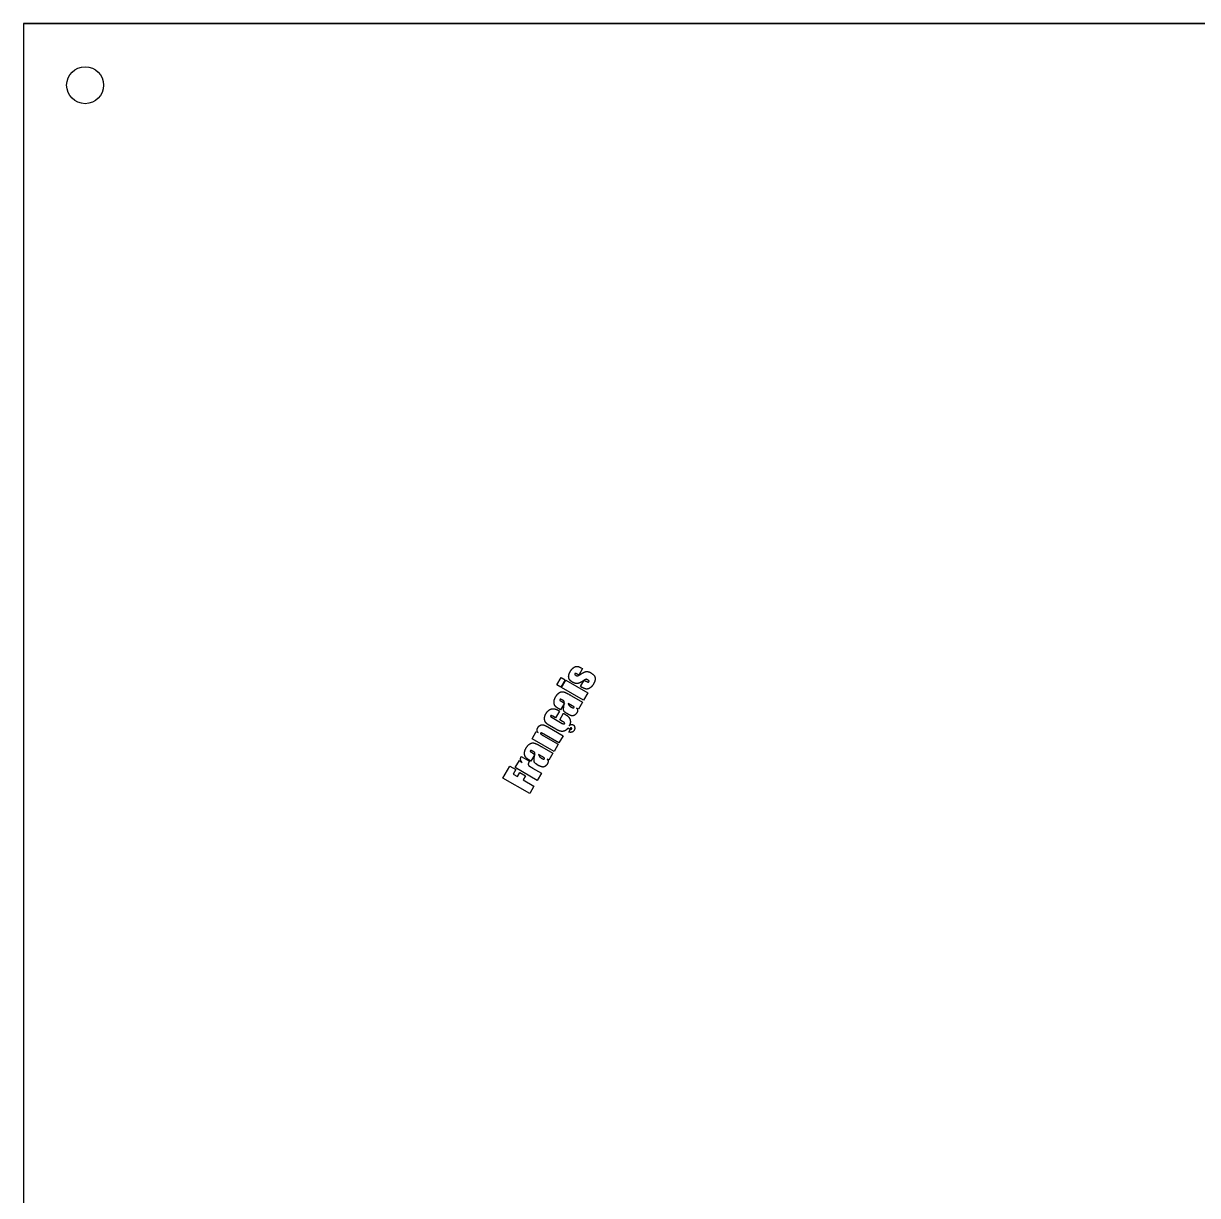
# Model space of a CAD drawing. Header units: millimetres. Extents: x 0 to 397, y 0 to 380.
# Drawn here: x 0 to 190.4, y 190 to 380 of the extents above; entities that cross this region are included whole.
import ezdxf

# ---------------------------------------------------------------- set-up
doc = ezdxf.new("R2010")
doc.units = ezdxf.units.MM
doc.layers.get('0').update_dxf_attribs({"linetype": 'CONTINUOUS'})

msp = doc.modelspace()

# ---------------------------------------------------------------- linework, layer by layer
for p, q in [((0, 380), (397.26, 380)), ((0, 380), (397.26, 380)), ((0, 380), (0, 0)), ((0, 380), (397.26, 380)), ((90.05, 274.37), (89.81, 274.51)), ((90.65, 275.42), (90.05, 274.37)), ((90.4, 275.56), (90.65, 275.42)), ((90.36, 272.51), (90.96, 273.55)), ((90.58, 272.38), (90.36, 272.51)), ((90.96, 273.55), (91.23, 273.39)), ((88.87, 271.02), (90.66, 269.99)), ((86.95, 268.53), (86.31, 267.43)), ((87.11, 268.73), (86.82, 268.89)), ((87.74, 269.83), (87.11, 268.73)), ((87.32, 270.07), (87.74, 269.83)), ((89, 269.39), (88.34, 269.77)), ((90.01, 268.85), (89.7, 269.03)), ((90.66, 269.99), (90.01, 268.85)), ((85.74, 267.49), (87.37, 266.54)), ((86.31, 267.43), (85.86, 267.69)), ((86.97, 267.12), (87.57, 268.17)), ((87.43, 266.86), (86.97, 267.12)), ((88.4, 267.98), (88.12, 268.14)), ((82.48, 264.06), (83.16, 265.24)), ((83.16, 265.24), (83.47, 265.04)), ((86.84, 263.37), (84.39, 264.79)), ((85.03, 265.97), (87.52, 264.54)), ((86.33, 265.6), (85.34, 266.17)), ((88.57, 265.58), (88.28, 265.75)), ((88.46, 265.13), (88.74, 265.61)), ((88.53, 266.16), (88.5, 266.18)), ((88.64, 265.71), (88.57, 265.58)), ((86.05, 262), (82.48, 264.06)), ((84.33, 264.54), (86.72, 263.16)), ((86.72, 263.16), (86.05, 262)), ((87.52, 264.54), (86.84, 263.37)), ((80.73, 261.18), (82.06, 260.41)), ((82.95, 261.52), (82.31, 260.43)), ((82.53, 261.77), (82.95, 261.52)), ((84.21, 261.09), (83.55, 261.47)), ((84.08, 262.72), (85.87, 261.69)), ((85.87, 261.69), (85.22, 260.55)), ((79.77, 259.36), (80.44, 260.52)), ((83.33, 257.3), (79.77, 259.36)), ((80.44, 260.52), (80.87, 260.21)), ((82.31, 260.43), (82.03, 260.59)), ((82.58, 259.28), (84.01, 258.46)), ((83.61, 259.68), (83.33, 259.84)), ((85.22, 260.55), (84.91, 260.73)), ((84.01, 258.46), (83.33, 257.3))]:
    msp.add_line(p, q)
for points in [[(0, 0), (397.26, 0), (397.26, 380), (0, 380)], [(87.2, 273.99), (87.86, 273.61), (87.17, 272.42), (86.51, 272.8)], [(87.96, 273.55), (91.53, 271.49), (90.84, 270.3), (87.27, 272.36)], [(77.77, 257.65), (78.9, 259.62), (79.86, 259.07), (79.42, 258.31), (80.11, 257.91), (80.5, 258.59), (81.41, 258.06), (81.02, 257.38), (82.79, 256.36), (82.1, 255.15)]]:
    msp.add_lwpolyline(points, close=True)
msp.add_circle((10, 370), 3)
for points in [[(88.53, 273.68), (88.39, 273.92), (88.43, 274.26)], [(88.43, 274.26), (88.48, 274.6), (88.69, 274.96)], [(88.69, 274.96), (88.89, 275.31), (89.13, 275.51)], [(89.13, 275.51), (89.37, 275.71), (89.6, 275.76)], [(89.43, 274.58), (89.4, 274.52), (89.42, 274.47)], [(89.42, 274.47), (89.44, 274.41), (89.54, 274.36)], [(89.53, 274.65), (89.47, 274.66), (89.43, 274.58)], [(89.81, 274.51), (89.58, 274.64), (89.53, 274.65)], [(89.54, 274.36), (89.69, 274.27), (89.77, 274.25)], [(89.6, 275.76), (89.83, 275.81), (89.98, 275.76)], [(89.77, 274.25), (89.84, 274.23), (89.98, 274.29)], [(89.98, 275.76), (90.13, 275.71), (90.4, 275.56)], [(89.98, 274.29), (90.12, 274.34), (90.48, 274.58)], [(90.48, 274.58), (90.99, 274.92), (91.28, 274.95)], [(91.28, 274.95), (91.59, 274.98), (91.98, 274.76)], [(91.98, 274.76), (92.42, 274.5), (92.58, 274.25)], [(92.58, 274.25), (92.74, 274.01), (92.71, 273.66)], [(89.1, 273.19), (88.67, 273.44), (88.53, 273.68)], [(89.7, 272.99), (89.41, 273.01), (89.1, 273.19)], [(90.53, 273.29), (89.99, 272.97), (89.7, 272.99)], [(91.24, 273.68), (91.15, 273.66), (90.53, 273.29)], [(91.32, 272.1), (91.02, 272.12), (90.58, 272.38)], [(91.23, 273.39), (91.5, 273.24), (91.58, 273.23)], [(91.54, 273.57), (91.31, 273.7), (91.24, 273.68)], [(91.91, 272.31), (91.61, 272.09), (91.32, 272.1)], [(91.72, 273.42), (91.7, 273.47), (91.54, 273.57)], [(91.58, 273.23), (91.65, 273.22), (91.69, 273.28)], [(91.69, 273.28), (91.74, 273.37), (91.72, 273.42)], [(92.46, 272.95), (92.22, 272.53), (91.91, 272.31)], [(92.71, 273.66), (92.67, 273.32), (92.46, 272.95)], [(86.05, 269.99), (86.05, 270.38), (86.31, 270.84)], [(86.31, 270.84), (86.63, 271.39), (87, 271.57)], [(87, 271.57), (87.36, 271.74), (87.69, 271.63)], [(87.12, 270.44), (87.04, 270.45), (87.01, 270.39)], [(87.46, 270.29), (87.2, 270.43), (87.12, 270.44)], [(87.69, 271.63), (88.01, 271.52), (88.87, 271.02)], [(84.75, 268.14), (85, 268.57), (85.36, 268.77)], [(85.36, 268.77), (85.72, 268.97), (86.06, 268.91)], [(86.23, 269.36), (86.06, 269.59), (86.05, 269.99)], [(86.06, 268.91), (86.4, 268.85), (86.95, 268.53)], [(86.82, 268.89), (86.41, 269.13), (86.23, 269.36)], [(87.01, 270.39), (86.97, 270.32), (87, 270.27)], [(87, 270.27), (87.04, 270.23), (87.32, 270.07)], [(87.7, 270.11), (87.67, 270.17), (87.46, 270.29)], [(87.63, 268.6), (87.56, 268.82), (87.65, 269.43)], [(88.12, 268.14), (87.71, 268.38), (87.63, 268.6)], [(87.65, 269.43), (87.74, 270.04), (87.7, 270.11)], [(88.34, 269.77), (88.42, 269.53), (88.51, 269.43)], [(88.51, 269.43), (88.6, 269.33), (88.83, 269.19)], [(88.83, 269.19), (89.09, 269.04), (89.16, 269.04)], [(89.28, 269.21), (89.25, 269.25), (89, 269.39)], [(89.16, 269.04), (89.24, 269.03), (89.28, 269.1)], [(89.28, 269.1), (89.31, 269.16), (89.28, 269.21)], [(89.7, 269.03), (89.87, 268.93), (89.87, 268.71)], [(89.87, 268.71), (89.88, 268.48), (89.75, 268.26)], [(84.51, 267.3), (84.5, 267.71), (84.75, 268.14)], [(84.71, 266.66), (84.52, 266.89), (84.51, 267.3)], [(85.34, 266.17), (84.89, 266.43), (84.71, 266.66)], [(85.49, 267.76), (85.46, 267.71), (85.49, 267.66)], [(85.59, 267.81), (85.52, 267.82), (85.49, 267.76)], [(85.49, 267.66), (85.52, 267.61), (85.74, 267.49)], [(85.86, 267.69), (85.66, 267.8), (85.59, 267.81)], [(87.75, 266.63), (87.69, 266.71), (87.43, 266.86)], [(87.57, 268.17), (88.01, 267.92), (88.21, 267.77)], [(87.77, 266.49), (87.81, 266.56), (87.75, 266.63)], [(88.21, 267.77), (88.41, 267.62), (88.56, 267.35)], [(89.27, 267.81), (88.96, 267.66), (88.4, 267.98)], [(88.7, 266.78), (88.69, 266.48), (88.53, 266.16)], [(88.56, 267.35), (88.7, 267.08), (88.7, 266.78)], [(89.75, 268.26), (89.58, 267.96), (89.27, 267.81)], [(83.3, 265.4), (83.31, 265.63), (83.44, 265.86)], [(83.47, 265.04), (83.3, 265.16), (83.3, 265.4)], [(83.44, 265.86), (83.61, 266.15), (83.85, 266.26)], [(83.85, 266.26), (84.1, 266.37), (84.34, 266.3)], [(83.87, 264.96), (83.83, 264.89), (83.89, 264.83)], [(83.98, 265.01), (83.91, 265.02), (83.87, 264.96)], [(83.89, 264.83), (83.94, 264.77), (84.33, 264.54)], [(84.39, 264.79), (84.04, 264.99), (83.98, 265.01)], [(84.34, 266.3), (84.57, 266.23), (85.03, 265.97)], [(87.14, 265.26), (86.83, 265.31), (86.33, 265.6)], [(87.74, 265.31), (87.45, 265.2), (87.14, 265.26)], [(87.37, 266.54), (87.55, 266.44), (87.64, 266.44)], [(87.64, 266.44), (87.73, 266.43), (87.77, 266.49)], [(88.28, 265.75), (88.03, 265.42), (87.74, 265.31)], [(89.31, 265.41), (89.05, 264.96), (88.46, 265.13)], [(88.5, 266.18), (88.56, 266.28), (88.74, 266.35)], [(88.74, 265.82), (88.69, 265.8), (88.64, 265.71)], [(88.74, 266.35), (88.93, 266.43), (89.12, 266.32)], [(88.85, 265.8), (88.79, 265.84), (88.74, 265.82)], [(88.74, 265.61), (88.87, 265.59), (88.9, 265.64)], [(88.92, 265.73), (88.91, 265.77), (88.85, 265.8)], [(88.9, 265.64), (88.93, 265.7), (88.92, 265.73)], [(89.12, 266.32), (89.34, 266.2), (89.39, 265.92)], [(89.39, 265.92), (89.45, 265.65), (89.31, 265.41)], [(81.52, 262.54), (81.84, 263.09), (82.2, 263.26)], [(82.2, 263.26), (82.57, 263.44), (82.89, 263.33)], [(82.89, 263.33), (83.22, 263.22), (84.08, 262.72)], [(80.87, 260.21), (80.46, 260.63), (80.73, 261.18)], [(81.26, 261.69), (81.25, 262.08), (81.52, 262.54)], [(81.44, 261.06), (81.27, 261.29), (81.26, 261.69)], [(82.03, 260.59), (81.61, 260.83), (81.44, 261.06)], [(82.21, 262.09), (82.17, 262.02), (82.21, 261.97)], [(82.33, 262.14), (82.25, 262.14), (82.21, 262.09)], [(82.21, 261.97), (82.25, 261.93), (82.53, 261.77)], [(82.67, 261.98), (82.41, 262.13), (82.33, 262.14)], [(82.91, 261.8), (82.87, 261.87), (82.67, 261.98)], [(82.84, 260.3), (82.76, 260.52), (82.86, 261.13)], [(82.86, 261.13), (82.95, 261.74), (82.91, 261.8)], [(83.55, 261.47), (83.63, 261.23), (83.72, 261.13)], [(83.72, 261.13), (83.81, 261.03), (84.04, 260.89)], [(84.04, 260.89), (84.3, 260.74), (84.37, 260.74)], [(84.49, 260.91), (84.46, 260.95), (84.21, 261.09)], [(84.48, 260.8), (84.52, 260.86), (84.49, 260.91)], [(82.06, 260.41), (81.87, 260.08), (81.87, 259.93)], [(81.87, 259.93), (81.87, 259.77), (81.98, 259.67)], [(81.98, 259.67), (82.08, 259.57), (82.58, 259.28)], [(83.33, 259.84), (82.92, 260.08), (82.84, 260.3)], [(84.47, 259.51), (84.16, 259.36), (83.61, 259.68)], [(84.37, 260.74), (84.44, 260.73), (84.48, 260.8)], [(84.96, 259.96), (84.79, 259.66), (84.47, 259.51)], [(84.91, 260.73), (85.08, 260.63), (85.08, 260.41)], [(85.08, 260.41), (85.09, 260.18), (84.96, 259.96)]]:
    msp.add_open_spline(points, degree=2)

doc.saveas('drawing.dxf')
